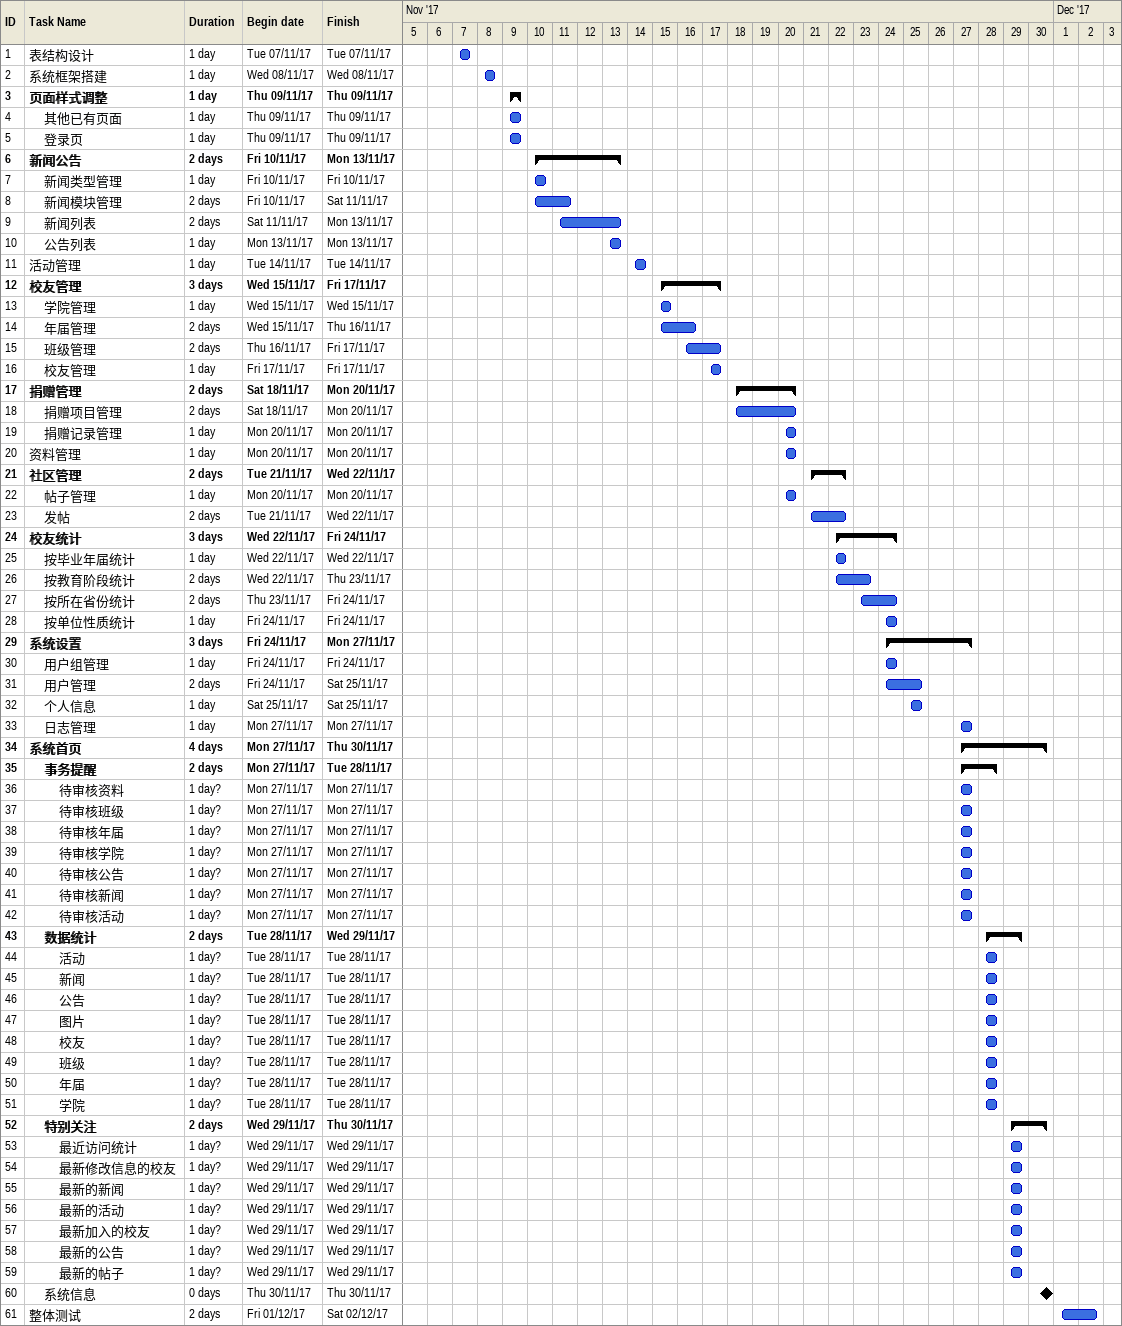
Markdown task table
| ID | Level | Task | Duration | Start | Finish |
|---|---|---|---|---|---|
| 1 | 1 | 表结构设计 | 1d | 2017-11-07 | 2017-11-07 |
| 2 | 1 | 系统框架搭建 | 1d | 2017-11-08 | 2017-11-08 |
| 3 | 1 | **页面样式调整** | 1d | 2017-11-09 | 2017-11-09 |
| 4 | 2 | 其他已有页面 | 1d | 2017-11-09 | 2017-11-09 |
| 5 | 2 | 登录页 | 1d | 2017-11-09 | 2017-11-09 |
| 6 | 1 | **新闻公告** | 2d | 2017-11-10 | 2017-11-13 |
| 7 | 2 | 新闻类型管理 | 1d | 2017-11-10 | 2017-11-10 |
| 8 | 2 | 新闻模块管理 | 2d | 2017-11-10 | 2017-11-11 |
| 9 | 2 | 新闻列表 | 2d | 2017-11-11 | 2017-11-13 |
| 10 | 2 | 公告列表 | 1d | 2017-11-13 | 2017-11-13 |
| 11 | 1 | 活动管理 | 1d | 2017-11-14 | 2017-11-14 |
| 12 | 1 | **校友管理** | 3d | 2017-11-15 | 2017-11-17 |
| 13 | 2 | 学院管理 | 1d | 2017-11-15 | 2017-11-15 |
| 14 | 2 | 年届管理 | 2d | 2017-11-15 | 2017-11-16 |
| 15 | 2 | 班级管理 | 2d | 2017-11-16 | 2017-11-17 |
| 16 | 2 | 校友管理 | 1d | 2017-11-17 | 2017-11-17 |
| 17 | 1 | **捐赠管理** | 2d | 2017-11-18 | 2017-11-20 |
| 18 | 2 | 捐赠项目管理 | 2d | 2017-11-18 | 2017-11-20 |
| 19 | 2 | 捐赠记录管理 | 1d | 2017-11-20 | 2017-11-20 |
| 20 | 1 | 资料管理 | 1d | 2017-11-20 | 2017-11-20 |
| 21 | 1 | **社区管理** | 2d | 2017-11-21 | 2017-11-22 |
| 22 | 2 | 帖子管理 | 1d | 2017-11-20 | 2017-11-20 |
| 23 | 2 | 发帖 | 2d | 2017-11-21 | 2017-11-22 |
| 24 | 1 | **校友统计** | 3d | 2017-11-22 | 2017-11-24 |
| 25 | 2 | 按毕业年届统计 | 1d | 2017-11-22 | 2017-11-22 |
| 26 | 2 | 按教育阶段统计 | 2d | 2017-11-22 | 2017-11-23 |
| 27 | 2 | 按所在省份统计 | 2d | 2017-11-23 | 2017-11-24 |
| 28 | 2 | 按单位性质统计 | 1d | 2017-11-24 | 2017-11-24 |
| 29 | 1 | **系统设置** | 3d | 2017-11-24 | 2017-11-27 |
| 30 | 2 | 用户组管理 | 1d | 2017-11-24 | 2017-11-24 |
| 31 | 2 | 用户管理 | 2d | 2017-11-24 | 2017-11-25 |
| 32 | 2 | 个人信息 | 1d | 2017-11-25 | 2017-11-25 |
| 33 | 2 | 日志管理 | 1d | 2017-11-27 | 2017-11-27 |
| 34 | 1 | **系统首页** | 4d | 2017-11-27 | 2017-11-30 |
| 35 | 2 | **事务提醒** | 2d | 2017-11-27 | 2017-11-28 |
| 36 | 3 | 待审核资料 | 1d? | 2017-11-27 | 2017-11-27 |
| 37 | 3 | 待审核班级 | 1d? | 2017-11-27 | 2017-11-27 |
| 38 | 3 | 待审核年届 | 1d? | 2017-11-27 | 2017-11-27 |
| 39 | 3 | 待审核学院 | 1d? | 2017-11-27 | 2017-11-27 |
| 40 | 3 | 待审核公告 | 1d? | 2017-11-27 | 2017-11-27 |
| 41 | 3 | 待审核新闻 | 1d? | 2017-11-27 | 2017-11-27 |
| 42 | 3 | 待审核活动 | 1d? | 2017-11-27 | 2017-11-27 |
| 43 | 2 | **数据统计** | 2d | 2017-11-28 | 2017-11-29 |
| 44 | 3 | 活动 | 1d? | 2017-11-28 | 2017-11-28 |
| 45 | 3 | 新闻 | 1d? | 2017-11-28 | 2017-11-28 |
| 46 | 3 | 公告 | 1d? | 2017-11-28 | 2017-11-28 |
| 47 | 3 | 图片 | 1d? | 2017-11-28 | 2017-11-28 |
| 48 | 3 | 校友 | 1d? | 2017-11-28 | 2017-11-28 |
| 49 | 3 | 班级 | 1d? | 2017-11-28 | 2017-11-28 |
| 50 | 3 | 年届 | 1d? | 2017-11-28 | 2017-11-28 |
| 51 | 3 | 学院 | 1d? | 2017-11-28 | 2017-11-28 |
| 52 | 2 | **特别关注** | 2d | 2017-11-29 | 2017-11-30 |
| 53 | 3 | 最近访问统计 | 1d? | 2017-11-29 | 2017-11-29 |
| 54 | 3 | 最新修改信息的校友 | 1d? | 2017-11-29 | 2017-11-29 |
| 55 | 3 | 最新的新闻 | 1d? | 2017-11-29 | 2017-11-29 |
| 56 | 3 | 最新的活动 | 1d? | 2017-11-29 | 2017-11-29 |
| 57 | 3 | 最新加入的校友 | 1d? | 2017-11-29 | 2017-11-29 |
| 58 | 3 | 最新的公告 | 1d? | 2017-11-29 | 2017-11-29 |
| 59 | 3 | 最新的帖子 | 1d? | 2017-11-29 | 2017-11-29 |
| 60 | 2 | 系统信息 | 0d | 2017-11-30 | 2017-11-30 |
| 61 | 1 | 整体测试 | 2d | 2017-12-01 | 2017-12-02 |
